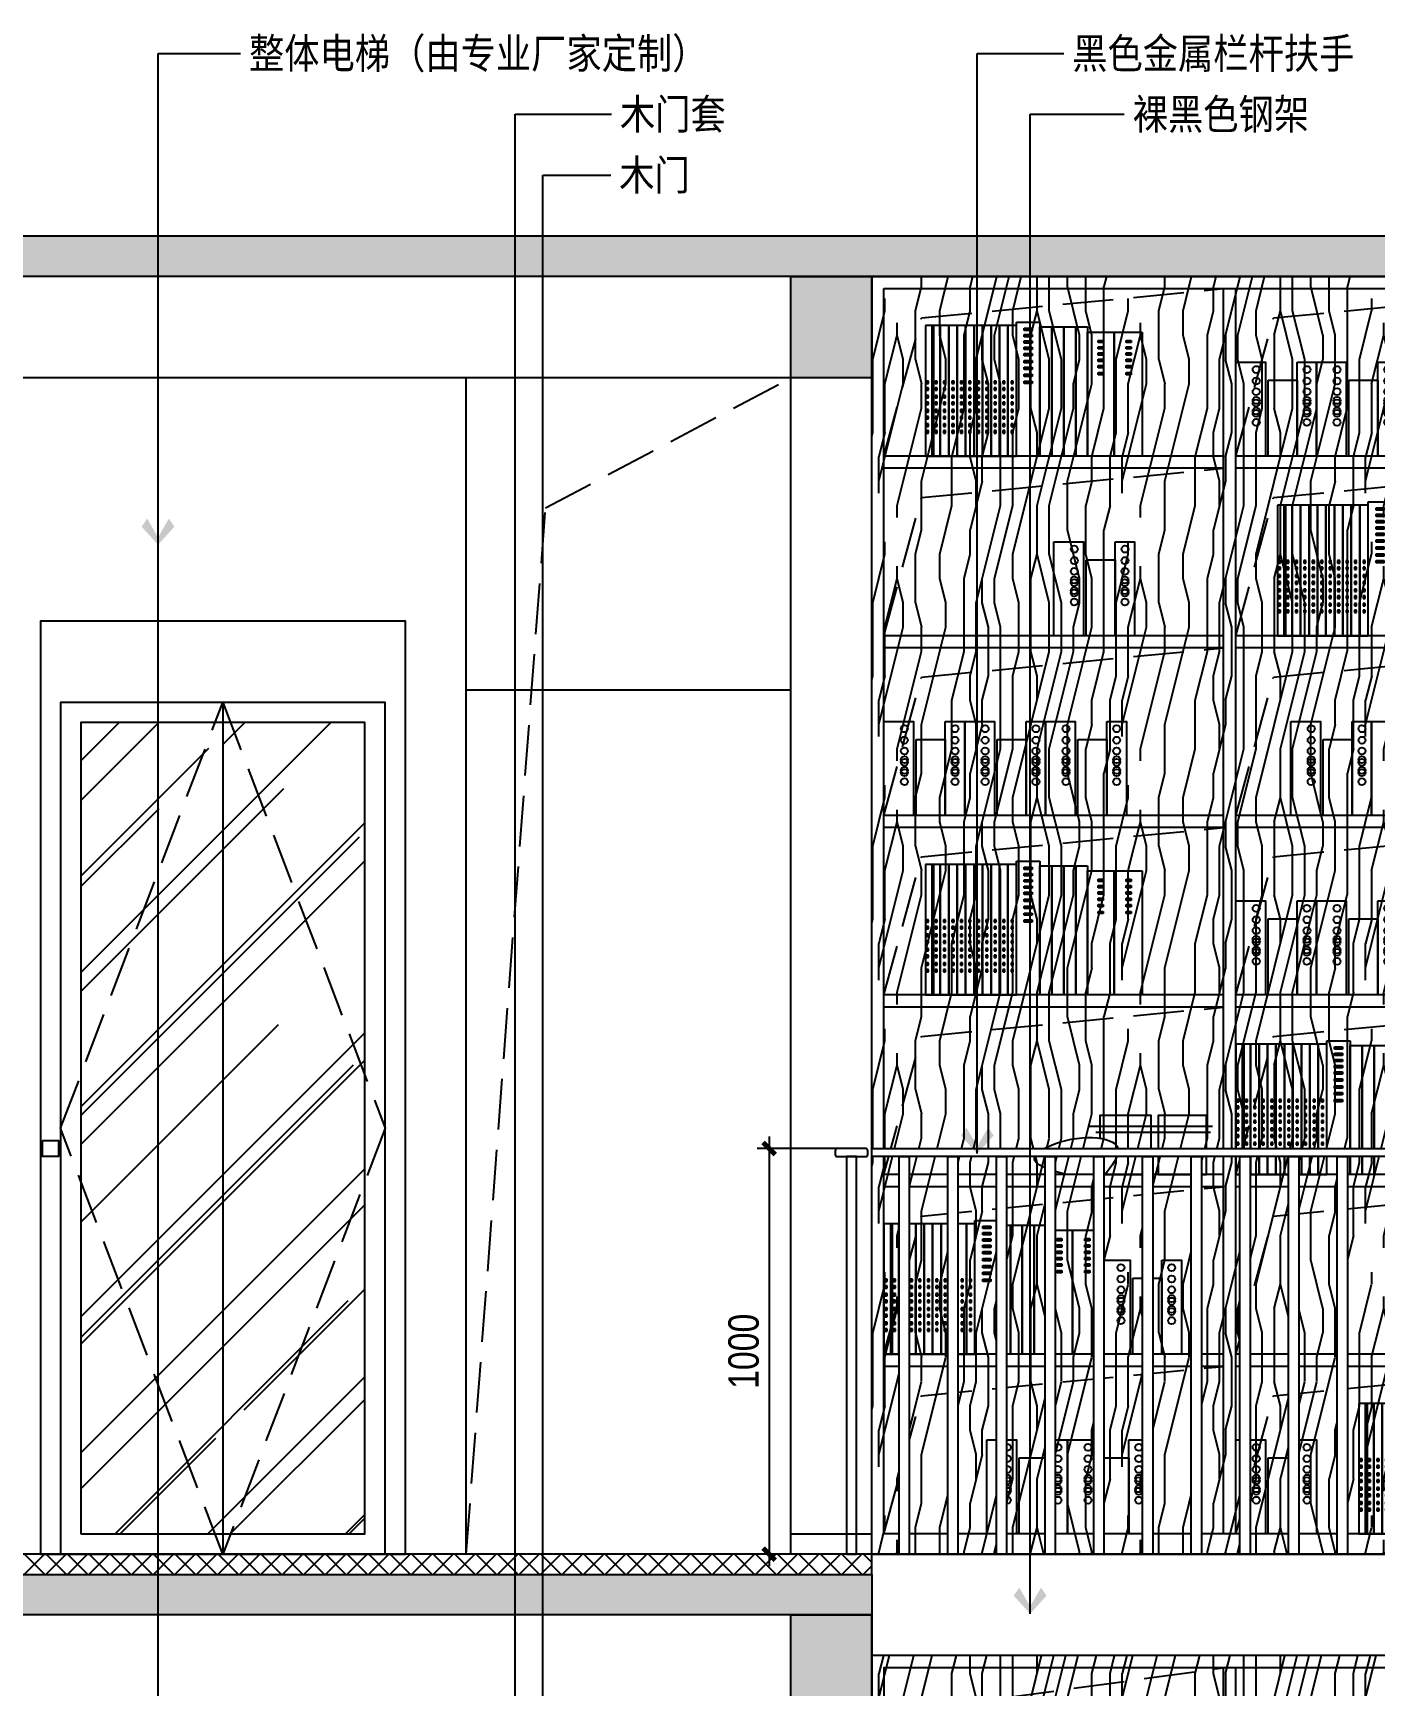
# Model space of a CAD drawing. Extents: x 468514 to 728049, y -74127 to 69080.
# Drawn here: x 510810 to 514118, y 4950 to 9025 of the extents above; entities that cross this region are included whole.
import ezdxf

# ---------------------------------------------------------------- set-up
doc = ezdxf.new("R2010")
doc.units = 0
doc.header["$LTSCALE"] = 500
doc.header["$MEASUREMENT"] = 0
doc.linetypes.add('DASH', pattern=[0.35, 0.25, -0.1])
doc.layers.get('Defpoints').update_dxf_attribs({"color": 229})
for name, color, linetype in [('E 立面填充', 250, 'Continuous'), ('E 立面墙体', 245, 'Continuous'), ('E 立面家具、洁具', 153, 'Continuous'), ('E 立面材料分格线', 8, 'Continuous'), ('E 立面材料类别线', 154, 'Continuous'), ('E 立面标注尺寸', 9, 'Continuous'), ('E 立面装饰完成线', 225, 'Continuous'), ('E 立面门', 107, 'Continuous')]:
    doc.layers.add(name, color=color, linetype=linetype)
doc.styles.add('PDC DIM', font='PMingLiU-ExtB.ttf', dxfattribs={"width": 0.85})
doc.dimstyles.new('PDC-A2', dxfattribs={"dimscale": 0, "dimtxt": 2.5, "dimasz": 1, "dimexe": 1, "dimexo": 1, "dimgap": 0.7, "dimtad": 1, "dimdec": 0, "dimtxsty": 'PDC DIM', "dimblk": 'ARCHTICK', "dimcen": 1, "dimdle": 1, "dimclrd": 8, "dimclre": 8, "dimclrt": 9, "dimadec": 0, "dimazin": 0, "dimtfac": 1, "dimtdec": 0, "dimtix": 1, "dimtmove": 2, "dimatfit": 3, "dimldrblk": 'PDC A2 T R', "dimfxl": 10, "dimfxlon": 1, "dimarcsym": 0})
pattern_1 = [(90, (0, 0), (-600, 4e-14), [120, -180, 60, -240]), (90, (-15, 420), (-600, 4e-14), [120, -480]), (90, (-45, 360), (-600, 4e-14), [60, -540]), (90, (-60, 30), (-600, 4e-14), [30, -420, 30, -120]), (90, (-90, 240), (-600, 4e-14), [120, -180, 30, -270]), (90, (-105, 90), (-600, 4e-14), [90, -510]), (90, (-120, 240), (-600, 4e-14), [180, -420]), (90, (-135, 60), (-600, 4e-14), [120, -480]), (90, (-150, 300), (-600, 4e-14), [300, -300]), (90, (-180, 120), (-600, 4e-14), [60, -180, 120, -240]), (90, (-195, 540), (-600, 4e-14), [120, -480]), (90, (-210, 420), (-600, 4e-14), [60, -540]), (90, (-225, 300), (-600, 4e-14), [60, -540]), (90, (-240, 1e-14), (-600, 4e-14), [120, -480]), (90, (-255, 300), (-600, 4e-14), [120, -480]), (90, (-285, 300), (-600, 4e-14), [120, -120, 120, -240]), (90, (-315, 180), (-600, 4e-14), [60, -300, 120, -120]), (90, (-330, 300), (-600, 4e-14), [180, -420]), (90, (-360, 300), (-600, 4e-14), [120, -480]), (90, (-375, 60), (-600, 4e-14), [180, -240, 60, -120]), (90, (-405, 60), (-600, 4e-14), [300, -300]), (90, (-420, 420), (-600, 4e-14), [60, -540]), (90, (-435, 240), (-600, 4e-14), [120, -480]), (90, (-450, 120), (-600, 4e-14), [60, -240, 60, -240]), (90, (-465, 60), (-600, 4e-14), [60, -180, 120, -240]), (90, (-480, 180), (-600, 4e-14), [60, -300, 60, -180]), (90, (-495, 300), (-600, 4e-14), [180, -420]), (90, (-525, 60), (-600, 4e-14), [120, -480]), (90, (-540, 360), (-600, 4e-14), [60, -540]), (90, (-555, 480), (-600, 4e-14), [60, -540]), (104.036243, (-45, 420), (2e-08, 600), [61.8, -2412.0633]), (104.036243, (-180, 480), (2e-08, 600), [61.8, -2412.0633]), (104.036243, (-540, 420), (2e-08, 600), [61.8, -2412.0633]), (104.036243, (-315, 240), (2e-08, 600), [61.8, -2412.0633]), (104.036243, (-405, 360), (2e-08, 600), [61.8, -2412.0633]), (104.036243, (-360, 420), (2e-08, 600), [61.8, -2412.0633]), (104.036243, (-465, 120), (2e-08, 600), [61.8, -2412.0633]), (104.036243, (-435, 360), (2e-08, 600), [61.8, -2412.0633]), (104.036243, (-210, 480), (2e-08, 600), [123.6, -2350.2633]), (104.036243, (-255, 420), (2e-08, 600), [123.6, -2350.2633]), (104.036243, (-285, 420), (2e-08, 600), [123.6, -2350.2633]), (255.963757, (-90, 240), (2e-08, -600), [61.8, -123.6, 61.8, -2226.6633]), (255.963757, (-180, 120), (2e-08, -600), [61.8, -2412.0633]), (255.963757, (-450, 120), (2e-08, -600), [123.6, -2350.2633]), (284.036243, (-15, 420), (-2e-08, -600), [61.8, -2412.0633]), (75.963757, (-15, 540), (-2e-08, 600), [61.8, -2412.0633]), (75.963757, (-225, 360), (-2e-08, 600), [61.8, -2412.0633]), (75.963757, (-330, 480), (-2e-08, 600), [61.8, -2412.0633]), (75.963757, (-375, 240), (-2e-08, 600), [61.8, -2412.0633]), (75.963757, (-450, 180), (-2e-08, 600), [61.8, -2412.0633]), (75.963757, (-480, 240), (-2e-08, 600), [61.8, -2412.0633]), (75.963757, (-375, 240), (-2e-08, 600), [61.8, -2412.0633]), (75.963757, (-465, 420), (-2e-08, 600), [247.2, -2226.6633]), (75.963757, (-60, 60), (-2e-08, 600), [247.2, -2226.6633]), (75.963757, (-105, 120), (-2e-08, 600), [247.2, -2226.6633]), (75.963757, (-135, 180), (-2e-08, 600), [61.8, -123.6, 123.6, -2164.8633]), (75.963757, (-180, 180), (-2e-08, 600), [123.6, -123.6, 123.6, -2103.0633]), (75.963757, (-240, 120), (-2e-08, 600), [247.2, -2226.6633]), (75.963757, (-285, 60), (-2e-08, 600), [247.2, -2226.6633]), (75.963757, (-315, 60), (-2e-08, 600), [247.2, -2226.6633]), (75.963757, (-495, 480), (-2e-08, 600), [61.8, -2412.0633]), (75.963768, (-555, 540), (-0.000115, 600), [123.6, -2350.2633]), (75.963768, (-525, 180), (-0.000115, 600), [123.6, -2350.2633]), (75.963758, (7e-15, 120), (-1e-05, 600), [247.2, -2226.6633]), (75.963758, (-420, 480), (-1e-05, 600), [185.4, -2288.4633]), (75.963758, (-375, 540), (-1e-05, 600), [370.8, -2103.0633])]

# ---------------------------------------------------------------- blocks, each defined once
blk = doc.blocks.new('A$C132B68F5')
for p, q in [((224.1, 0), (224.1, 329.9)), ((224.1, 329.9), (282.2, 329.9)), ((282.2, 329.9), (282.2, 0)), ((0, 321.6), (0, 0)), ((20.8, 321.6), (0, 321.6)), ((15.7, 321.6), (15.7, 0)), ((36.5, 321.6), (15.7, 321.6)), ((20.8, 0), (20.8, 321.6)), ((36.5, 0), (36.5, 321.6)), ((36.5, 321.6), (36.5, 0)), ((57.4, 321.6), (36.5, 321.6)), ((57.4, 0), (57.4, 321.6)), ((57.4, 321.6), (57.4, 0)), ((78.2, 321.6), (57.4, 321.6)), ((78.2, 0), (78.2, 321.6)), ((78.2, 321.6), (78.2, 0)), ((99, 321.6), (78.2, 321.6)), ((99, 0), (99, 321.6)), ((99, 321.6), (99, 0)), ((119.9, 321.6), (99, 321.6)), ((119.9, 321.6), (119.9, 0)), ((140.7, 321.6), (119.9, 321.6)), ((119.9, 0), (119.9, 321.6)), ((140.7, 0), (140.7, 321.6)), ((140.7, 321.6), (140.7, 0)), ((161.6, 321.6), (140.7, 321.6)), ((161.6, 321.6), (161.6, 0)), ((182.4, 321.6), (161.6, 321.6)), ((161.6, 0), (161.6, 321.6)), ((182.4, 321.6), (182.4, 0)), ((203.2, 321.6), (182.4, 321.6)), ((182.4, 0), (182.4, 321.6)), ((203.2, 321.6), (203.2, 0)), ((224.1, 321.6), (203.2, 321.6)), ((203.2, 0), (203.2, 321.6)), ((224.1, 0), (224.1, 321.6)), ((243.4, 315.3), (263.3, 315.3)), ((243.4, 309.6), (243.4, 315.3)), ((263.3, 309.6), (243.4, 309.6)), ((243.4, 299.7), (263.3, 299.7)), ((243.4, 294), (243.4, 299.7)), ((263.3, 294), (243.4, 294)), ((263.3, 315.3), (263.3, 309.6)), ((263.3, 299.7), (263.3, 294)), ((282.2, 318.5), (311.6, 318.5)), ((282.2, 0), (282.2, 318.5)), ((311.6, 318.5), (340.9, 318.5)), ((311.6, 0), (311.6, 318.5)), ((311.6, 318.5), (311.6, 0)), ((340.9, 318.5), (340.9, 0)), ((340.9, 318.5), (370.3, 318.5)), ((340.9, 0), (340.9, 318.5)), ((370.3, 318.5), (399.7, 318.5)), ((370.3, 0), (370.3, 318.5)), ((370.3, 318.5), (370.3, 0)), ((399.7, 318.5), (399.7, 0)), ((399.7, 305.7), (464.9, 305.7)), ((399.7, 0), (399.7, 305.7)), ((425.9, 285.3), (438.2, 285.3)), ((425.9, 279.7), (425.9, 285.3)), ((438.2, 285.3), (438.2, 279.7)), ((464.9, 305.7), (534, 305.7)), ((464.9, 0), (464.9, 305.7)), ((464.9, 305.7), (464.9, 0)), ((495.1, 285.3), (507.4, 285.3)), ((495.1, 279.7), (495.1, 285.3)), ((507.4, 285.3), (507.4, 279.7)), ((534, 305.7), (534, 0)), ((243.4, 284.1), (263.3, 284.1)), ((243.4, 278.5), (243.4, 284.1)), ((263.3, 278.5), (243.4, 278.5)), ((243.4, 268.6), (263.3, 268.6)), ((243.4, 262.9), (243.4, 268.6)), ((263.3, 262.9), (243.4, 262.9)), ((243.4, 253), (263.3, 253)), ((243.4, 247.3), (243.4, 253)), ((263.3, 247.3), (243.4, 247.3)), ((263.3, 284.1), (263.3, 278.5)), ((263.3, 268.6), (263.3, 262.9)), ((263.3, 253), (263.3, 247.3)), ((438.2, 279.7), (425.9, 279.7)), ((425.9, 269.7), (438.2, 269.7)), ((425.9, 264.1), (425.9, 269.7)), ((438.2, 264.1), (425.9, 264.1)), ((425.9, 254.2), (438.2, 254.2)), ((425.9, 248.5), (425.9, 254.2)), ((438.2, 248.5), (425.9, 248.5)), ((438.2, 269.7), (438.2, 264.1)), ((438.2, 254.2), (438.2, 248.5)), ((507.4, 279.7), (495.1, 279.7)), ((495.1, 269.7), (507.4, 269.7)), ((495.1, 264.1), (495.1, 269.7)), ((507.4, 264.1), (495.1, 264.1)), ((495.1, 254.2), (507.4, 254.2)), ((495.1, 248.5), (495.1, 254.2)), ((507.4, 248.5), (495.1, 248.5)), ((507.4, 269.7), (507.4, 264.1)), ((507.4, 254.2), (507.4, 248.5)), ((243.4, 236), (263.3, 236)), ((243.4, 230.3), (243.4, 236)), ((263.3, 230.3), (243.4, 230.3)), ((243.4, 219), (263.3, 219)), ((243.4, 213.3), (243.4, 219)), ((263.3, 213.3), (243.4, 213.3)), ((263.3, 236), (263.3, 230.3)), ((263.3, 219), (263.3, 213.3)), ((425.9, 238.6), (438.2, 238.6)), ((425.9, 232.9), (425.9, 238.6)), ((438.2, 232.9), (425.9, 232.9)), ((425.9, 223), (438.2, 223)), ((425.9, 217.4), (425.9, 223)), ((438.2, 217.4), (425.9, 217.4)), ((425.9, 206), (438.2, 206)), ((425.9, 200.4), (425.9, 206)), ((438.2, 238.6), (438.2, 232.9)), ((438.2, 223), (438.2, 217.4)), ((438.2, 206), (438.2, 200.4)), ((495.1, 238.6), (507.4, 238.6)), ((495.1, 232.9), (495.1, 238.6)), ((507.4, 232.9), (495.1, 232.9)), ((495.1, 223), (507.4, 223)), ((495.1, 217.4), (495.1, 223)), ((507.4, 217.4), (495.1, 217.4)), ((495.1, 206), (507.4, 206)), ((495.1, 200.4), (495.1, 206)), ((507.4, 238.6), (507.4, 232.9)), ((507.4, 223), (507.4, 217.4)), ((507.4, 206), (507.4, 200.4)), ((2.8, 185.1), (2.8, 179.2)), ((7.8, 185.1), (2.8, 185.1)), ((2.8, 179.2), (7.8, 179.2)), ((2.8, 168.7), (2.8, 162.8)), ((7.8, 168.7), (2.8, 168.7)), ((7.8, 179.2), (7.8, 185.1)), ((7.8, 162.8), (7.8, 168.7)), ((23.7, 185.1), (23.7, 179.2)), ((28.6, 185.1), (23.7, 185.1)), ((23.7, 179.2), (28.6, 179.2)), ((23.7, 168.7), (23.7, 162.8)), ((28.6, 168.7), (23.7, 168.7)), ((28.6, 179.2), (28.6, 185.1)), ((28.6, 162.8), (28.6, 168.7)), ((44.5, 185.1), (44.5, 179.2)), ((49.5, 185.1), (44.5, 185.1)), ((44.5, 179.2), (49.5, 179.2)), ((44.5, 168.7), (44.5, 162.8)), ((49.5, 168.7), (44.5, 168.7)), ((49.5, 179.2), (49.5, 185.1)), ((49.5, 162.8), (49.5, 168.7)), ((65.3, 185.1), (65.3, 179.2)), ((70.3, 185.1), (65.3, 185.1)), ((65.3, 179.2), (70.3, 179.2)), ((65.3, 168.7), (65.3, 162.8)), ((70.3, 168.7), (65.3, 168.7)), ((70.3, 179.2), (70.3, 185.1)), ((70.3, 162.8), (70.3, 168.7)), ((86.2, 185.1), (86.2, 179.2)), ((91.2, 185.1), (86.2, 185.1)), ((86.2, 179.2), (91.2, 179.2)), ((86.2, 168.7), (86.2, 162.8)), ((91.2, 168.7), (86.2, 168.7)), ((91.2, 179.2), (91.2, 185.1)), ((91.2, 162.8), (91.2, 168.7)), ((107, 185.1), (107, 179.2)), ((112, 185.1), (107, 185.1)), ((107, 179.2), (112, 179.2)), ((107, 168.7), (107, 162.8)), ((112, 168.7), (107, 168.7)), ((112, 179.2), (112, 185.1)), ((112, 162.8), (112, 168.7)), ((127.9, 185.1), (127.9, 179.2)), ((132.8, 185.1), (127.9, 185.1)), ((127.9, 179.2), (132.8, 179.2)), ((127.9, 168.7), (127.9, 162.8)), ((132.8, 168.7), (127.9, 168.7)), ((132.8, 179.2), (132.8, 185.1)), ((132.8, 162.8), (132.8, 168.7)), ((148.7, 185.1), (148.7, 179.2)), ((153.7, 185.1), (148.7, 185.1)), ((148.7, 179.2), (153.7, 179.2)), ((148.7, 168.7), (148.7, 162.8)), ((153.7, 168.7), (148.7, 168.7)), ((153.7, 179.2), (153.7, 185.1)), ((153.7, 162.8), (153.7, 168.7)), ((169.5, 185.1), (169.5, 179.2)), ((174.5, 185.1), (169.5, 185.1)), ((169.5, 179.2), (174.5, 179.2)), ((169.5, 168.7), (169.5, 162.8)), ((174.5, 168.7), (169.5, 168.7)), ((174.5, 179.2), (174.5, 185.1)), ((174.5, 162.8), (174.5, 168.7)), ((190.4, 185.1), (190.4, 179.2)), ((195.4, 185.1), (190.4, 185.1)), ((190.4, 179.2), (195.4, 179.2)), ((190.4, 168.7), (190.4, 162.8)), ((195.4, 168.7), (190.4, 168.7)), ((195.4, 179.2), (195.4, 185.1)), ((195.4, 162.8), (195.4, 168.7)), ((211.2, 185.1), (211.2, 179.2)), ((216.2, 185.1), (211.2, 185.1)), ((211.2, 179.2), (216.2, 179.2)), ((211.2, 168.7), (211.2, 162.8)), ((216.2, 168.7), (211.2, 168.7)), ((216.2, 179.2), (216.2, 185.1)), ((216.2, 162.8), (216.2, 168.7)), ((243.4, 202), (263.3, 202)), ((243.4, 196.3), (243.4, 202)), ((263.3, 196.3), (243.4, 196.3)), ((243.4, 185), (263.3, 185)), ((243.4, 179.3), (243.4, 185)), ((263.3, 179.3), (243.4, 179.3)), ((263.3, 202), (263.3, 196.3)), ((263.3, 185), (263.3, 179.3)), ((438.2, 200.4), (425.9, 200.4)), ((507.4, 200.4), (495.1, 200.4)), ((2.8, 162.8), (7.8, 162.8)), ((2.8, 149.8), (2.8, 143.9)), ((7.8, 149.8), (2.8, 149.8)), ((2.8, 143.9), (7.8, 143.9)), ((2.8, 133.3), (2.8, 127.4)), ((7.8, 133.3), (2.8, 133.3)), ((2.8, 127.4), (7.8, 127.4)), ((7.8, 143.9), (7.8, 149.8)), ((7.8, 127.4), (7.8, 133.3)), ((23.7, 162.8), (28.6, 162.8)), ((23.7, 149.8), (23.7, 143.9)), ((28.6, 149.8), (23.7, 149.8)), ((23.7, 143.9), (28.6, 143.9)), ((23.7, 133.3), (23.7, 127.4)), ((28.6, 133.3), (23.7, 133.3)), ((23.7, 127.4), (28.6, 127.4)), ((28.6, 143.9), (28.6, 149.8)), ((28.6, 127.4), (28.6, 133.3)), ((44.5, 162.8), (49.5, 162.8)), ((44.5, 149.8), (44.5, 143.9)), ((49.5, 149.8), (44.5, 149.8)), ((44.5, 143.9), (49.5, 143.9)), ((44.5, 133.3), (44.5, 127.4)), ((49.5, 133.3), (44.5, 133.3)), ((44.5, 127.4), (49.5, 127.4)), ((49.5, 143.9), (49.5, 149.8)), ((49.5, 127.4), (49.5, 133.3)), ((65.3, 162.8), (70.3, 162.8)), ((65.3, 149.8), (65.3, 143.9)), ((70.3, 149.8), (65.3, 149.8)), ((65.3, 143.9), (70.3, 143.9)), ((65.3, 133.3), (65.3, 127.4)), ((70.3, 133.3), (65.3, 133.3)), ((65.3, 127.4), (70.3, 127.4)), ((70.3, 143.9), (70.3, 149.8)), ((70.3, 127.4), (70.3, 133.3)), ((86.2, 162.8), (91.2, 162.8)), ((86.2, 149.8), (86.2, 143.9)), ((91.2, 149.8), (86.2, 149.8)), ((86.2, 143.9), (91.2, 143.9)), ((86.2, 133.3), (86.2, 127.4)), ((91.2, 133.3), (86.2, 133.3)), ((86.2, 127.4), (91.2, 127.4)), ((91.2, 143.9), (91.2, 149.8)), ((91.2, 127.4), (91.2, 133.3)), ((107, 162.8), (112, 162.8)), ((107, 149.8), (107, 143.9)), ((112, 149.8), (107, 149.8)), ((107, 143.9), (112, 143.9)), ((107, 133.3), (107, 127.4)), ((112, 133.3), (107, 133.3)), ((107, 127.4), (112, 127.4)), ((112, 143.9), (112, 149.8)), ((112, 127.4), (112, 133.3)), ((127.9, 162.8), (132.8, 162.8)), ((127.9, 149.8), (127.9, 143.9)), ((132.8, 149.8), (127.9, 149.8)), ((127.9, 143.9), (132.8, 143.9)), ((127.9, 133.3), (127.9, 127.4)), ((132.8, 133.3), (127.9, 133.3)), ((127.9, 127.4), (132.8, 127.4)), ((132.8, 143.9), (132.8, 149.8)), ((132.8, 127.4), (132.8, 133.3)), ((148.7, 162.8), (153.7, 162.8)), ((148.7, 149.8), (148.7, 143.9)), ((153.7, 149.8), (148.7, 149.8)), ((148.7, 143.9), (153.7, 143.9)), ((148.7, 133.3), (148.7, 127.4)), ((153.7, 133.3), (148.7, 133.3)), ((148.7, 127.4), (153.7, 127.4)), ((153.7, 143.9), (153.7, 149.8)), ((153.7, 127.4), (153.7, 133.3)), ((169.5, 162.8), (174.5, 162.8)), ((169.5, 149.8), (169.5, 143.9)), ((174.5, 149.8), (169.5, 149.8)), ((169.5, 143.9), (174.5, 143.9)), ((169.5, 133.3), (169.5, 127.4)), ((174.5, 133.3), (169.5, 133.3)), ((169.5, 127.4), (174.5, 127.4)), ((174.5, 143.9), (174.5, 149.8)), ((174.5, 127.4), (174.5, 133.3)), ((190.4, 162.8), (195.4, 162.8)), ((190.4, 149.8), (190.4, 143.9)), ((195.4, 149.8), (190.4, 149.8)), ((190.4, 143.9), (195.4, 143.9)), ((190.4, 133.3), (190.4, 127.4)), ((195.4, 133.3), (190.4, 133.3)), ((190.4, 127.4), (195.4, 127.4)), ((195.4, 143.9), (195.4, 149.8)), ((195.4, 127.4), (195.4, 133.3)), ((211.2, 162.8), (216.2, 162.8)), ((211.2, 149.8), (211.2, 143.9)), ((216.2, 149.8), (211.2, 149.8)), ((211.2, 143.9), (216.2, 143.9)), ((211.2, 133.3), (211.2, 127.4)), ((216.2, 133.3), (211.2, 133.3)), ((211.2, 127.4), (216.2, 127.4)), ((216.2, 143.9), (216.2, 149.8)), ((216.2, 127.4), (216.2, 133.3)), ((2.8, 114.5), (2.8, 108.6)), ((7.8, 114.5), (2.8, 114.5)), ((2.8, 108.6), (7.8, 108.6)), ((2.8, 98), (2.8, 92.1)), ((7.8, 98), (2.8, 98)), ((2.8, 92.1), (7.8, 92.1)), ((7.8, 108.6), (7.8, 114.5)), ((7.8, 92.1), (7.8, 98)), ((23.7, 114.5), (23.7, 108.6)), ((28.6, 114.5), (23.7, 114.5)), ((23.7, 108.6), (28.6, 108.6)), ((23.7, 98), (23.7, 92.1)), ((28.6, 98), (23.7, 98)), ((23.7, 92.1), (28.6, 92.1)), ((28.6, 108.6), (28.6, 114.5)), ((28.6, 92.1), (28.6, 98)), ((44.5, 114.5), (44.5, 108.6)), ((49.5, 114.5), (44.5, 114.5)), ((44.5, 108.6), (49.5, 108.6)), ((44.5, 98), (44.5, 92.1)), ((49.5, 98), (44.5, 98)), ((44.5, 92.1), (49.5, 92.1)), ((49.5, 108.6), (49.5, 114.5)), ((49.5, 92.1), (49.5, 98)), ((65.3, 114.5), (65.3, 108.6)), ((70.3, 114.5), (65.3, 114.5)), ((65.3, 108.6), (70.3, 108.6)), ((65.3, 98), (65.3, 92.1)), ((70.3, 98), (65.3, 98)), ((65.3, 92.1), (70.3, 92.1)), ((70.3, 108.6), (70.3, 114.5)), ((70.3, 92.1), (70.3, 98)), ((86.2, 114.5), (86.2, 108.6)), ((91.2, 114.5), (86.2, 114.5)), ((86.2, 108.6), (91.2, 108.6)), ((86.2, 98), (86.2, 92.1)), ((91.2, 98), (86.2, 98)), ((86.2, 92.1), (91.2, 92.1)), ((91.2, 108.6), (91.2, 114.5)), ((91.2, 92.1), (91.2, 98)), ((107, 114.5), (107, 108.6)), ((112, 114.5), (107, 114.5)), ((107, 108.6), (112, 108.6)), ((107, 98), (107, 92.1)), ((112, 98), (107, 98)), ((107, 92.1), (112, 92.1)), ((112, 108.6), (112, 114.5)), ((112, 92.1), (112, 98)), ((127.9, 114.5), (127.9, 108.6)), ((132.8, 114.5), (127.9, 114.5)), ((127.9, 108.6), (132.8, 108.6)), ((127.9, 98), (127.9, 92.1)), ((132.8, 98), (127.9, 98)), ((127.9, 92.1), (132.8, 92.1)), ((132.8, 108.6), (132.8, 114.5)), ((132.8, 92.1), (132.8, 98)), ((148.7, 114.5), (148.7, 108.6)), ((153.7, 114.5), (148.7, 114.5)), ((148.7, 108.6), (153.7, 108.6)), ((148.7, 98), (148.7, 92.1)), ((153.7, 98), (148.7, 98)), ((148.7, 92.1), (153.7, 92.1)), ((153.7, 108.6), (153.7, 114.5)), ((153.7, 92.1), (153.7, 98)), ((169.5, 114.5), (169.5, 108.6)), ((174.5, 114.5), (169.5, 114.5)), ((169.5, 108.6), (174.5, 108.6)), ((169.5, 98), (169.5, 92.1)), ((174.5, 98), (169.5, 98)), ((169.5, 92.1), (174.5, 92.1)), ((174.5, 108.6), (174.5, 114.5)), ((174.5, 92.1), (174.5, 98)), ((190.4, 114.5), (190.4, 108.6)), ((195.4, 114.5), (190.4, 114.5)), ((190.4, 108.6), (195.4, 108.6)), ((190.4, 98), (190.4, 92.1)), ((195.4, 98), (190.4, 98)), ((190.4, 92.1), (195.4, 92.1)), ((195.4, 108.6), (195.4, 114.5)), ((195.4, 92.1), (195.4, 98)), ((211.2, 114.5), (211.2, 108.6)), ((216.2, 114.5), (211.2, 114.5)), ((211.2, 108.6), (216.2, 108.6)), ((211.2, 98), (211.2, 92.1)), ((216.2, 98), (211.2, 98)), ((211.2, 92.1), (216.2, 92.1)), ((216.2, 108.6), (216.2, 114.5)), ((216.2, 92.1), (216.2, 98)), ((2.8, 79.2), (2.8, 73.3)), ((7.8, 79.2), (2.8, 79.2)), ((2.8, 73.3), (7.8, 73.3)), ((2.8, 62.7), (2.8, 56.8)), ((7.8, 62.7), (2.8, 62.7)), ((2.8, 56.8), (7.8, 56.8)), ((7.8, 73.3), (7.8, 79.2)), ((7.8, 56.8), (7.8, 62.7)), ((23.7, 79.2), (23.7, 73.3)), ((28.6, 79.2), (23.7, 79.2)), ((23.7, 73.3), (28.6, 73.3)), ((23.7, 62.7), (23.7, 56.8)), ((28.6, 62.7), (23.7, 62.7)), ((23.7, 56.8), (28.6, 56.8)), ((28.6, 73.3), (28.6, 79.2)), ((28.6, 56.8), (28.6, 62.7)), ((44.5, 79.2), (44.5, 73.3)), ((49.5, 79.2), (44.5, 79.2)), ((44.5, 73.3), (49.5, 73.3)), ((44.5, 62.7), (44.5, 56.8)), ((49.5, 62.7), (44.5, 62.7)), ((44.5, 56.8), (49.5, 56.8)), ((49.5, 73.3), (49.5, 79.2)), ((49.5, 56.8), (49.5, 62.7)), ((65.3, 79.2), (65.3, 73.3)), ((70.3, 79.2), (65.3, 79.2)), ((65.3, 73.3), (70.3, 73.3)), ((65.3, 62.7), (65.3, 56.8)), ((70.3, 62.7), (65.3, 62.7)), ((65.3, 56.8), (70.3, 56.8)), ((70.3, 73.3), (70.3, 79.2)), ((70.3, 56.8), (70.3, 62.7)), ((86.2, 79.2), (86.2, 73.3)), ((91.2, 79.2), (86.2, 79.2)), ((86.2, 73.3), (91.2, 73.3)), ((86.2, 62.7), (86.2, 56.8)), ((91.2, 62.7), (86.2, 62.7)), ((86.2, 56.8), (91.2, 56.8)), ((91.2, 73.3), (91.2, 79.2)), ((91.2, 56.8), (91.2, 62.7)), ((107, 79.2), (107, 73.3)), ((112, 79.2), (107, 79.2)), ((107, 73.3), (112, 73.3)), ((107, 62.7), (107, 56.8)), ((112, 62.7), (107, 62.7)), ((107, 56.8), (112, 56.8)), ((112, 73.3), (112, 79.2)), ((112, 56.8), (112, 62.7)), ((127.9, 79.2), (127.9, 73.3)), ((132.8, 79.2), (127.9, 79.2)), ((127.9, 73.3), (132.8, 73.3)), ((127.9, 62.7), (127.9, 56.8)), ((132.8, 62.7), (127.9, 62.7)), ((127.9, 56.8), (132.8, 56.8)), ((132.8, 73.3), (132.8, 79.2)), ((132.8, 56.8), (132.8, 62.7)), ((148.7, 79.2), (148.7, 73.3)), ((153.7, 79.2), (148.7, 79.2)), ((148.7, 73.3), (153.7, 73.3)), ((148.7, 62.7), (148.7, 56.8)), ((153.7, 62.7), (148.7, 62.7)), ((148.7, 56.8), (153.7, 56.8)), ((153.7, 73.3), (153.7, 79.2)), ((153.7, 56.8), (153.7, 62.7)), ((169.5, 79.2), (169.5, 73.3)), ((174.5, 79.2), (169.5, 79.2)), ((169.5, 73.3), (174.5, 73.3)), ((169.5, 62.7), (169.5, 56.8)), ((174.5, 62.7), (169.5, 62.7)), ((169.5, 56.8), (174.5, 56.8)), ((174.5, 73.3), (174.5, 79.2)), ((174.5, 56.8), (174.5, 62.7)), ((190.4, 79.2), (190.4, 73.3)), ((195.4, 79.2), (190.4, 79.2)), ((190.4, 73.3), (195.4, 73.3)), ((190.4, 62.7), (190.4, 56.8)), ((195.4, 62.7), (190.4, 62.7)), ((190.4, 56.8), (195.4, 56.8)), ((195.4, 73.3), (195.4, 79.2)), ((195.4, 56.8), (195.4, 62.7)), ((211.2, 79.2), (211.2, 73.3)), ((216.2, 79.2), (211.2, 79.2)), ((211.2, 73.3), (216.2, 73.3)), ((211.2, 62.7), (211.2, 56.8)), ((216.2, 62.7), (211.2, 62.7)), ((211.2, 56.8), (216.2, 56.8)), ((216.2, 73.3), (216.2, 79.2)), ((216.2, 56.8), (216.2, 62.7)), ((0, 0), (20.8, 0)), ((15.7, 0), (36.5, 0)), ((36.5, 0), (57.4, 0)), ((57.4, 0), (78.2, 0)), ((78.2, 0), (99, 0)), ((99, 0), (119.9, 0)), ((119.9, 0), (140.7, 0)), ((140.7, 0), (161.6, 0)), ((161.6, 0), (182.4, 0)), ((182.4, 0), (203.2, 0)), ((203.2, 0), (224.1, 0)), ((282.2, 0), (224.1, 0)), ((311.6, 0), (282.2, 0)), ((340.9, 0), (311.6, 0)), ((370.3, 0), (340.9, 0)), ((399.7, 0), (370.3, 0)), ((464.9, 0), (399.7, 0)), ((534, 0), (464.9, 0))]:
    blk.add_line(p, q)
blk = doc.blocks.new('A$C060701B6')
for points in [[(0, 231.7), (73.2, 231.7), (73.2, 0), (0, 0)], [(151, 231.7), (199.2, 231.7), (199.2, 0), (151, 0)], [(79.5, 187.3), (151, 187.3), (151, 0), (79.5, 0)]]:
    blk.add_lwpolyline(points, close=True)
for centre in [(50.3, 213.4), (175.3, 213.4), (50.3, 185.3), (50.3, 158.7), (175.3, 185.3), (175.3, 158.7), (50.3, 137.2), (50.3, 130.7), (175.3, 137.2), (175.3, 130.7), (50.3, 111), (50.3, 105.2), (50.3, 83), (175.3, 111), (175.3, 105.2), (175.3, 83)]:
    blk.add_circle(centre, 8.63)
blk = doc.blocks.new('A$C0A257D89')
for points in [[(173, 0), (286.9, 0), (286.9, 145.8), (160, 145.8), (160, 89.5)], [(133.2, 119), (438.1, 119)], [(150.3, 104.4), (433.3, 104.4)]]:
    blk.add_lwpolyline(points)
blk.add_lwpolyline([(304, 0), (423.5, 0), (423.5, 145.8), (304, 145.8)], close=True)
blk.add_spline([(76.7, 0), (-1, 39.7), (50.8, 76.7), (206.3, 58.2), (173, 0)], degree=3)
blk = doc.blocks.new('shugui2')
at = {"layer": 'E 立面材料分格线', "linetype": 'DASH'}
for points in [[(517903.4, 7982.1), (517996, 8322.6), (518740.9, 8395)], [(518770.9, 7982.1), (518863.5, 8322.6), (519608.4, 8395)], [(517903.4, 7539.3), (517996, 7879.8), (518740.9, 7952.1)], [(518770.9, 7539.3), (518863.5, 7879.8), (519608.4, 7952.1)], [(517903.4, 7096.4), (517996, 7436.9), (518740.9, 7509.3)], [(518770.9, 7096.4), (518863.5, 7436.9), (519608.4, 7509.3)], [(517903.4, 6653.6), (517996, 6994.1), (518740.9, 7066.4)], [(518770.9, 6653.6), (518863.5, 6994.1), (519608.4, 7066.4)], [(517903.4, 6210.7), (517996, 6551.2), (518740.9, 6623.6)], [(518770.9, 6210.7), (518863.5, 6551.2), (519608.4, 6623.6)], [(517903.4, 5767.9), (517996, 6108.4), (518740.9, 6180.7)], [(518770.9, 5767.9), (518863.5, 6108.4), (519608.4, 6180.7)], [(517903.4, 5325), (517996, 5665.5), (518740.9, 5737.9)], [(518770.9, 5325), (518863.5, 5665.5), (519608.4, 5737.9)]]:
    blk.add_lwpolyline(points, dxfattribs=at)
at = {"layer": 'E 立面材料类别线'}
for p, q in [((518740.9, 5325), (518740.9, 8395)), ((518770.9, 5325), (518770.9, 8395)), ((518740.9, 7982.1), (517903.4, 7982.1)), ((518740.9, 7952.1), (517903.4, 7952.1)), ((519608.4, 7982.1), (518770.9, 7982.1)), ((519608.4, 7952.1), (518770.9, 7952.1)), ((518740.9, 7539.3), (517903.4, 7539.3)), ((519608.4, 7539.3), (518770.9, 7539.3)), ((518740.9, 7509.3), (517903.4, 7509.3)), ((519608.4, 7509.3), (518770.9, 7509.3)), ((518740.9, 7096.4), (517903.4, 7096.4)), ((519608.4, 7096.4), (518770.9, 7096.4)), ((518740.9, 7066.4), (517903.4, 7066.4)), ((519608.4, 7066.4), (518770.9, 7066.4)), ((518740.9, 6653.6), (517903.4, 6653.6)), ((519608.4, 6653.6), (518770.9, 6653.6)), ((518740.9, 6623.6), (517903.4, 6623.6)), ((519608.4, 6623.6), (518770.9, 6623.6)), ((518740.9, 6210.7), (517903.4, 6210.7)), ((519608.4, 6210.7), (518770.9, 6210.7)), ((518740.9, 6180.7), (517903.4, 6180.7)), ((519608.4, 6180.7), (518770.9, 6180.7)), ((518740.9, 5767.9), (517903.4, 5767.9)), ((519608.4, 5767.9), (518770.9, 5767.9)), ((518740.9, 5737.9), (517903.4, 5737.9)), ((519608.4, 5737.9), (518770.9, 5737.9))]:
    blk.add_line(p, q, dxfattribs=at)
for points in [[(517873.4, 8425), (521373.4, 8425), (521373.4, 5275), (517873.4, 5275)], [(517903.4, 8395), (521343.4, 8395), (521343.4, 5325), (517903.4, 5325)]]:
    blk.add_lwpolyline(points, close=True, dxfattribs=at)
at = {"layer": 'E 立面材料分格线'}
for name, p in [('A$C132B68F5', (518005.8, 7982.1)), ('A$C060701B6', (518770.9, 7982.1)), ('A$C060701B6', (518970.1, 7982.1)), ('A$C132B68F5', (518873.3, 7539.3)), ('A$C060701B6', (518322.2, 7539.3)), ('A$C060701B6', (517903.4, 7096.4)), ('A$C060701B6', (518102.6, 7096.4)), ('A$C060701B6', (518301.8, 7096.4)), ('A$C060701B6', (518906.5, 7096.4)), ('A$C060701B6', (519105.7, 7096.4)), ('A$C132B68F5', (518005.8, 6653.6)), ('A$C060701B6', (518770.9, 6653.6)), ('A$C060701B6', (518970.1, 6653.6)), ('A$C132B68F5', (518770.9, 6210.7)), ('A$C0A257D89', (518275.4, 6210.7)), ('A$C132B68F5', (517903.4, 5767.9)), ('A$C060701B6', (518437.4, 5767.9)), ('A$C132B68F5', (519074.5, 5325)), ('A$C060701B6', (518157, 5325)), ('A$C060701B6', (518356.2, 5325)), ('A$C060701B6', (518770.9, 5325))]:
    blk.add_blockref(name, p, dxfattribs=at)
blk = doc.blocks.new('shugui21')
at = {"layer": 'E 立面材料分格线', "linetype": 'DASH'}
blk.add_lwpolyline([(512907.9, 4612.5), (513029.5, 4896.5), (513745.4, 4995)], dxfattribs=at)
at = {"layer": 'E 立面材料类别线'}
for p, q in [((513745.4, 1725), (513745.4, 4995)), ((513775.4, 1725), (513775.4, 4995))]:
    blk.add_line(p, q, dxfattribs=at)
for points in [[(512877.9, 1675), (516377.9, 1675), (516377.9, 5025), (512877.9, 5025)], [(512907.9, 1725), (516347.9, 1725), (516347.9, 4995), (512907.9, 4995)]]:
    blk.add_lwpolyline(points, close=True, dxfattribs=at)
blk = doc.blocks.new('_ArchTick')
at = {"color": 0, "linetype": 'ByBlock', "const_width": 0.4}
blk.add_lwpolyline([(-0.5, -0.5), (0.5, 0.5)], dxfattribs=at)
blk = doc.blocks.new('*D1549')
at = {"layer": 'Defpoints', "color": 0, "transparency": 16777216}
for p in [(512827.9, 6275), (512624.9, 5275), (512827.9, 5275)]:
    blk.add_point(p, dxfattribs=at)
at = {"layer": 'E 立面标注尺寸', "color": 8, "lineweight": -2, "transparency": 16777216}
for p, q in [((512624.9, 6305), (512624.9, 5245)), ((512797.9, 6275), (512594.9, 6275)), ((512797.9, 5275), (512594.9, 5275))]:
    blk.add_line(p, q, dxfattribs=at)
at = {"layer": 'E 立面标注尺寸', "color": 8, "lineweight": -2, "transparency": 16777216, "xscale": 29.99999882274668, "yscale": 29.99999882274668, "zscale": 29.99999882274668}
for p, rotation in [((512624.9, 6275), 90), ((512624.9, 5275), 270)]:
    blk.add_blockref('_ArchTick', p, dxfattribs=dict(at, rotation=rotation))
at = {"layer": 'E 立面标注尺寸', "color": 9, "transparency": 16777216, "insert": (512562.2, 5775), "char_height": 75, "attachment_point": 5, "rotation": 90, "style": 'PDC DIM'}
blk.add_mtext('1000', dxfattribs=at)
blk = doc.blocks.new('PDC A2 T R')
at = {"color": 0, "linetype": 'ByBlock'}
blk.add_line((0, 0), (-2, 0), dxfattribs=at)
for points in [[(-2.15, 0.89), (-1.49, 1.35), (-0.6, 0), (0, 0)], [(-2.15, -0.89), (-1.49, -1.35), (-0.6, 0), (0, 0)]]:
    blk.add_solid(points, dxfattribs=at)

msp = doc.modelspace()

# ---------------------------------------------------------------- hatches: boundary and pattern name
at = {"layer": 'E 立面填充'}
h = msp.add_hatch(dxfattribs=at)
h.set_pattern_fill('木纹5', color=256, scale=150, angle=90, pattern_type=2)
h.set_pattern_definition(pattern_1)
h.paths.add_polyline_path([(512877.9, 5275), (516377.9, 5275), (516377.9, 8425), (512877.9, 8425)])
h = msp.add_hatch(dxfattribs=at)
h.set_pattern_fill('AR-RROOF', color=256, scale=300, angle=45)
h.set_pattern_definition([(45, (-25, 3600), (254.55844, 678.82251), [4500, -600, 1500, -300]), (45, (151.07, 3988.2), (-494.26764, 70.00357), [900, -99, 1800, -225]), (45, (-99.25, 3886.38), (960.958116, 1245.21504), [2400, -420, 1200, -300])])
h.paths.add_polyline_path([(510927.9, 5325), (511627.9, 5325), (511627.9, 7325), (510927.9, 7325)])
h = msp.add_hatch(dxfattribs=at)
h.set_pattern_fill('木纹5', color=256, scale=150, angle=90, pattern_type=2)
h.set_pattern_definition(pattern_1)
h.paths.add_polyline_path([(512877.9, 5025), (516377.9, 5025), (516377.9, 1675), (512877.9, 1675)])
at = {"layer": 'E 立面墙体'}
h = msp.add_hatch(color=250, dxfattribs=at)
h.dxf.hatch_style = 1
h.paths.add_polyline_path([(508177.9, 8525), (517377.9, 8525), (517377.9, 8425), (508177.9, 8425)])
h = msp.add_hatch(color=250, dxfattribs=at)
h.dxf.hatch_style = 1
h.paths.add_polyline_path([(512877.9, 5125), (508377.9, 5125), (508377.9, 5225), (512877.9, 5225)])
at = {"layer": 'E 立面家具、洁具'}
h = msp.add_hatch(color=250, dxfattribs=at)
h.dxf.hatch_style = 1
h.paths.add_polyline_path([(512677.9, 8425), (512877.9, 8425), (512877.9, 8175), (512677.9, 8175)])
h = msp.add_hatch(color=250, dxfattribs=at)
h.dxf.hatch_style = 1
h.paths.add_polyline_path([(512677.9, 5125), (512877.9, 5125), (512877.9, 4875), (512677.9, 4875)])

# ---------------------------------------------------------------- linework, layer by layer
at = {"layer": 'E 立面墙体'}
for points in [[(508177.9, 8525), (517377.9, 8525), (517377.9, 8425), (508177.9, 8425)], [(512677.9, 8425), (512877.9, 8425), (512877.9, 8175), (512677.9, 8175)], [(512877.9, 5125), (508377.9, 5125), (508377.9, 5225), (512877.9, 5225)], [(512677.9, 5125), (512877.9, 5125), (512877.9, 4875), (512677.9, 4875)]]:
    msp.add_lwpolyline(points, close=True, dxfattribs=at)
at = {"layer": 'E 立面家具、洁具'}
msp.add_line((512677.9, 7405), (511877.9, 7405), dxfattribs=at)
at = {"layer": 'E 立面材料分格线', "linetype": 'DASH'}
for points in [[(511877.9, 5275), (512073.5, 7854.5), (512677.9, 8175)], [(511277.9, 7375), (511677.9, 6325), (511277.9, 5275), (510877.9, 6325), (511277.9, 7375)]]:
    msp.add_lwpolyline(points, dxfattribs=at)
at = {"layer": 'E 立面材料类别线'}
for p, q in [((512677.9, 8175), (509877.9, 8175)), ((511877.9, 5275), (511877.9, 8175)), ((512677.9, 5275), (512677.9, 8175)), ((512877.9, 1675), (512877.9, 5125)), ((515677.9, 5025), (512877.9, 5025))]:
    msp.add_line(p, q, dxfattribs=at)
msp.add_lwpolyline([(512840.4, 6255), (512815.4, 6255), (512815.4, 5275), (512840.4, 5275)], close=True, dxfattribs=at)
at = {"layer": 'E 立面门'}
msp.add_line((511277.9, 7375), (511277.9, 5275), dxfattribs=at)
for points in [[(510827.9, 5275), (511727.9, 5275), (511727.9, 7575), (510827.9, 7575)], [(510877.9, 5275), (511677.9, 5275), (511677.9, 7375), (510877.9, 7375)], [(510927.9, 5325), (511627.9, 5325), (511627.9, 7325), (510927.9, 7325)], [(510832.9, 6295), (510872.9, 6295), (510872.9, 6255), (510832.9, 6255)]]:
    msp.add_lwpolyline(points, close=True, dxfattribs=at)

# ---------------------------------------------------------------- block references
at = {"layer": 'E 立面家具、洁具'}
for name, p in [('shugui2', (-4995.5, 0)), ('shugui21', (0, 0))]:
    msp.add_blockref(name, p, dxfattribs=at)

# ---------------------------------------------------------------- texts
at = {"layer": 'E 立面标注尺寸', "color": 9, "char_height": 75, "attachment_point": 1, "style": 'PDC DIM'}
for s, insert in [('{\\fPMingLiU|b0|i0|c136|p18;整体电梯（由专业厂家定制）}', (511342.4, 9012.5)), ('黑色金属栏杆扶手', (513372, 9012.5)), ('木门套', (512256.8, 8862.5)), ('{\\fPMingLiU|b0|i0|c134|p18;裸黑色钢架}', (513521.1, 8862.5)), ('木门', (512255.1, 8712.5))]:
    msp.add_mtext(s, dxfattribs=dict(at, insert=insert))

# ---------------------------------------------------------------- dimensions: what is measured, and where the dimension line sits
at = {"layer": 'E 立面标注尺寸'}
dim = msp.add_linear_dim(base=(512624.9, 5275), p1=(512827.9, 6275), p2=(512827.9, 5275), angle=90, dimstyle='PDC-A2', override={"dimscale": 29.999999}, dxfattribs=at)
dim.commit()
dim.dimension.update_dxf_attribs({"geometry": '*D1549', "text_midpoint": (512562.2, 5775)})

# ---------------------------------------------------------------- leaders
at = {"layer": 'E 立面标注尺寸', "annotation_type": 0, "has_hookline": 1, "hookline_direction": 0}
for points, text_width in [([(511118.1, 7763.5), (511118.1, 8975), (511321.4, 8975)], 1129.7), ([(511118.1, 3878.5), (511118.1, 8975), (511321.4, 8975)], 1129.7), ([(511998.2, 3800), (511998.2, 8825), (512235.8, 8825)], 265), ([(512066.5, 3375.9), (512066.5, 8675), (512234.1, 8675)], 168.1)]:
    msp.add_leader(points, dimstyle='PDC-A2', override={"dimscale": 30.000004, "dimtad": 0}, dxfattribs=dict(at, text_width=text_width))

# ---------------------------------------------------------------- next in the draw order: wipeouts: each hides what was drawn before it
msp.add_wipeout([(515740.4, 5275), (515740.4, 6255), (515762.9, 6255), (515766.5, 6256.5), (515767.9, 6260), (515767.9, 6270), (515766.5, 6273.5), (515762.9, 6275), (512877.9, 6275), (512877.9, 6255), (512945.4, 6255), (512945.4, 5275), (512970.4, 5275), (512970.4, 6255), (513065.4, 6255), (513065.4, 5275), (513090.4, 5275), (513090.4, 6255), (513185.4, 6255), (513185.4, 5275), (513210.4, 5275), (513210.4, 6255), (513305.4, 6255), (513305.4, 5275), (513330.4, 5275), (513330.4, 6255), (513425.4, 6255), (513425.4, 5275), (513450.4, 5275), (513450.4, 6255), (513545.4, 6255), (513545.4, 5275), (513570.4, 5275), (513570.4, 6255), (513665.4, 6255), (513665.4, 5275), (513690.4, 5275), (513690.4, 6255), (513785.4, 6255), (513785.4, 5275), (513810.4, 5275), (513810.4, 6255), (513905.4, 6255), (513905.4, 5275), (513930.4, 5275), (513930.4, 6255), (514025.4, 6255), (514025.4, 5275), (514050.4, 5275), (514050.4, 6255), (514145.4, 6255), (514145.4, 5275), (514170.4, 5275), (514170.4, 6255), (514265.4, 6255), (514265.4, 5275), (514290.4, 5275), (514290.4, 6255), (514385.4, 6255), (514385.4, 5275), (514410.4, 5275), (514410.4, 6255), (514505.4, 6255), (514505.4, 5275), (514530.4, 5275), (514530.4, 6255), (514625.4, 6255), (514625.4, 5275), (514650.4, 5275), (514650.4, 6255), (514745.4, 6255), (514745.4, 5275), (514770.4, 5275), (514770.4, 6255), (514865.4, 6255), (514865.4, 5275), (514890.4, 5275), (514890.4, 6255), (514985.4, 6255), (514985.4, 5275), (515010.4, 5275), (515010.4, 6255), (515105.4, 6255), (515105.4, 5275), (515130.4, 5275), (515130.4, 6255), (515225.4, 6255), (515225.4, 5275), (515250.4, 5275), (515250.4, 6255), (515345.4, 6255), (515345.4, 5275), (515370.4, 5275), (515370.4, 6255), (515465.4, 6255), (515465.4, 5275), (515490.4, 5275), (515490.4, 6255), (515585.4, 6255), (515585.4, 5275), (515610.4, 5275), (515610.4, 6255), (515715.4, 6255), (515715.4, 5275)]).dxf.layer = 'E 立面家具、洁具'

# ---------------------------------------------------------------- next in the draw order: hatches: boundary and pattern name
at = {"layer": 'E 立面墙体'}
h = msp.add_hatch(dxfattribs=at)
h.set_pattern_fill('ANSI37', color=250, scale=300)
h.set_pattern_definition([(45, (18083.975, 0), (-26.5165043, 26.5165043), []), (135, (18083.975, 0), (-26.5165043, -26.5165043), [])])
h.paths.add_polyline_path([(508377.9, 5225), (512877.9, 5225), (512877.9, 5275), (508377.9, 5275)])

# ---------------------------------------------------------------- next in the draw order: linework, layer by layer
at = {"layer": 'E 立面家具、洁具'}
msp.add_line((512677.9, 5325), (512877.9, 5325), dxfattribs=at)
at = {"layer": 'E 立面材料类别线'}
for p, q in [((512877.9, 5275), (512877.9, 8425)), ((512877.9, 6275), (515692.9, 6275)), ((515692.9, 6255), (512877.9, 6255)), ((512877.9, 5275), (515677.9, 5275))]:
    msp.add_line(p, q, dxfattribs=at)
msp.add_lwpolyline([(512862.9, 6275), (512792.9, 6275, 0.414214), (512787.9, 6270), (512787.9, 6260, 0.414214), (512792.9, 6255), (512862.9, 6255, 0.414214), (512867.9, 6260), (512867.9, 6270, 0.414214)], format="xyb", close=True, dxfattribs=at)
for points in [[(512945.4, 6255), (512970.4, 6255), (512970.4, 5275), (512945.4, 5275)], [(513065.4, 6255), (513090.4, 6255), (513090.4, 5275), (513065.4, 5275)], [(513185.4, 6255), (513210.4, 6255), (513210.4, 5275), (513185.4, 5275)], [(513305.4, 6255), (513330.4, 6255), (513330.4, 5275), (513305.4, 5275)], [(513425.4, 6255), (513450.4, 6255), (513450.4, 5275), (513425.4, 5275)], [(513545.4, 6255), (513570.4, 6255), (513570.4, 5275), (513545.4, 5275)], [(513665.4, 6255), (513690.4, 6255), (513690.4, 5275), (513665.4, 5275)], [(513785.4, 6255), (513810.4, 6255), (513810.4, 5275), (513785.4, 5275)], [(513905.4, 6255), (513930.4, 6255), (513930.4, 5275), (513905.4, 5275)], [(514025.4, 6255), (514050.4, 6255), (514050.4, 5275), (514025.4, 5275)]]:
    msp.add_lwpolyline(points, close=True, dxfattribs=at)
at = {"layer": 'E 立面装饰完成线'}
msp.add_lwpolyline([(508377.9, 5225), (512877.9, 5225), (512877.9, 5275), (508377.9, 5275)], close=True, dxfattribs=at)

# ---------------------------------------------------------------- next in the draw order: leaders
at = {"layer": 'E 立面标注尺寸', "annotation_type": 0, "has_hookline": 1, "hookline_direction": 0}
for points, text_width in [([(513137.9, 6262.3), (513137.9, 8975), (513351, 8975)], 719.4), ([(513268.3, 5127.9), (513268.3, 8825), (513500.1, 8825)], 447.3)]:
    msp.add_leader(points, dimstyle='PDC-A2', override={"dimscale": 30.000004, "dimtad": 0}, dxfattribs=dict(at, text_width=text_width))

doc.saveas('drawing.dxf')
